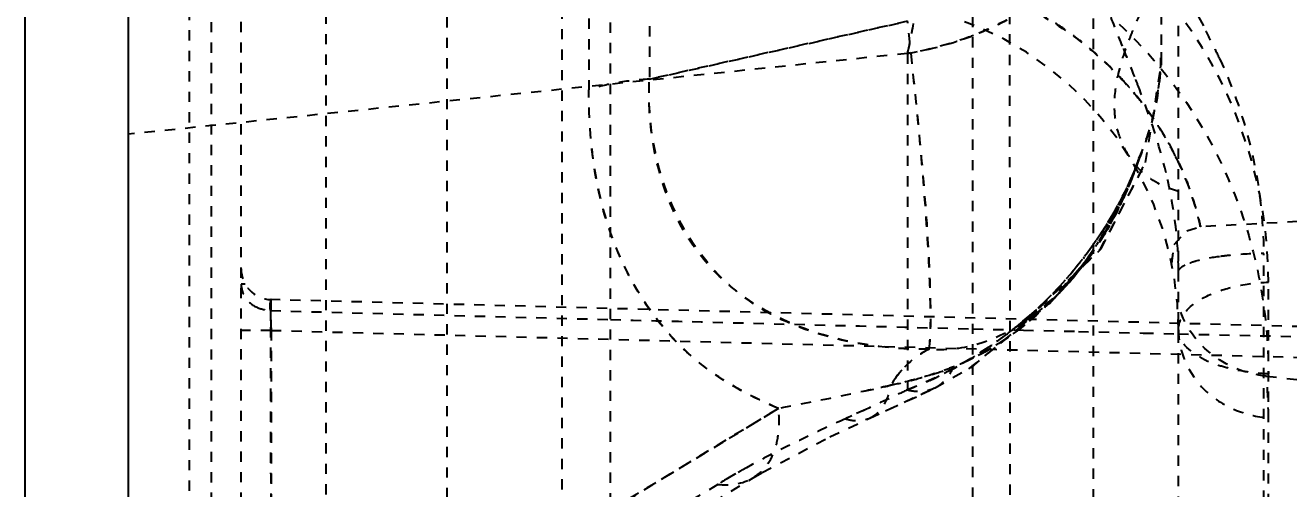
# Model space of a CAD drawing. Header units: millimetres. Extents: x 2748 to 3320, y 1427 to 1884.
# Drawn here: x 3198.16 to 3210.51, y 1701.99 to 1706.52 of the extents above; entities that cross this region are included whole.
import ezdxf

# ---------------------------------------------------------------- set-up
doc = ezdxf.new("R2010")
doc.units = ezdxf.units.MM
doc.linetypes.add('HIDDEN', pattern=[0.2, 0.1, -0.1])
doc.layers.add('21', color=7, linetype='Continuous')
doc.styles.get("Standard").update_dxf_attribs({"font": 'arial.ttf'})
doc.dimstyles.get("Standard").update_dxf_attribs({"dimtxt": 0.18, "dimasz": 0.18, "dimexe": 0.18, "dimexo": 0.0625, "dimgap": 0.09, "dimtad": 0, "dimtih": 1, "dimtoh": 1, "dimzin": 0, "dimdsep": 46, "dimtxsty": 'Standard', "dimcen": 0.09, "dimadec": 0, "dimazin": 0, "dimtfac": 1, "dimtofl": 0, "dimtmove": 0, "dimatfit": 3, "dimfxl": 0, "dimtolj": 1, "dimtzin": 0, "dimarcsym": 0})

# ---------------------------------------------------------------- blocks, each defined once
blk = doc.blocks.new('*D73')
at = {"color": 4, "lineweight": -2, "transparency": 16777216}
for p, q in [((3198.159, 1671.534), (3198.159, 1846.419)), ((3206.159, 1846.419), (3218.266, 1846.419)), ((3268.164, 1846.419), (3243.652, 1846.419)), ((3276.164, 1820.676), (3276.164, 1846.419))]:
    blk.add_line(p, q, dxfattribs=at)
at = {"color": 4, "transparency": 16777216}
for points in [[(3206.159, 1847.752), (3206.159, 1845.085), (3198.159, 1846.419)], [(3268.164, 1847.752), (3268.164, 1845.085), (3276.164, 1846.419)]]:
    blk.add_solid(points, dxfattribs=at)
at = {"layer": 'Defpoints', "color": 0, "transparency": 16777216}
for p in [(3276.164, 1846.419), (3276.164, 1820.676), (3198.159, 1671.534)]:
    blk.add_point(p, dxfattribs=at)
at = {"color": 6, "transparency": 16777216, "insert": (3230.959, 1846.419), "char_height": 8, "attachment_point": 5}
blk.add_mtext('\\A1;78.01', dxfattribs=at)

msp = doc.modelspace()

# ---------------------------------------------------------------- linework, layer by layer
at = {"layer": '21', "color": 8, "linetype": 'HIDDEN'}
for p, q in [((3203.394, 1774.883), (3203.407, 1698.918)), ((3203.881, 1699.048), (3203.881, 1774.383)), ((3200.269, 1586.253), (3200.269, 1773.081)), ((3202.279, 1759.399), (3202.279, 1586.253)), ((3201.099, 1758.635), (3201.099, 1621.184)), ((3208.604, 1676.887), (3208.604, 1757.231)), ((3209.434, 1618.215), (3209.434, 1756.243)), ((3209.264, 1733.429), (3209.264, 1706.117)), ((3207.424, 1623.903), (3207.424, 1721.749)), ((3199.975, 1720.952), (3199.975, 1693.162)), ((3207.773, 1720.832), (3207.801, 1680.042)), ((3204.261, 1713.112), (3204.261, 1705.993)), ((3199.764, 1697.971), (3199.764, 1713.011)), ((3203.669, 1712.985), (3203.669, 1705.888)), ((3206.785, 1706.56), (3204.261, 1705.993)), ((3204.261, 1705.993), (3206.785, 1706.56)), ((3206.785, 1706.245), (3199.164, 1705.455)), ((3206.785, 1706.245), (3206.785, 1702.957)), ((3217.989, 1704.988), (3209.649, 1704.551)), ((3210.268, 1694.872), (3210.268, 1704.291)), ((3208.509, 1704.196), (3208.459, 1704.13)), ((3200.309, 1703.99), (3200.269, 1703.99)), ((3210.314, 1700.64), (3210.314, 1704.01)), ((3214.045, 1703.486), (3200.562, 1703.839)), ((3208.207, 1703.849), (3207.877, 1703.588)), ((3200.556, 1703.731), (3203.881, 1703.644)), ((3200.556, 1703.731), (3200.556, 1703.57)), ((3207.937, 1703.627), (3207.877, 1703.588)), ((3207.92, 1703.616), (3207.915, 1703.612)), ((3200.562, 1703.538), (3200.269, 1703.538)), ((3200.556, 1703.57), (3200.556, 1702.945)), ((3200.562, 1703.538), (3200.562, 1694.099)), ((3200.562, 1703.538), (3214.045, 1703.185)), ((3207.424, 1703.553), (3207.918, 1703.541)), ((3207.918, 1703.541), (3208.456, 1703.528)), ((3208.456, 1703.528), (3209.09, 1703.512)), ((3209.09, 1703.512), (3209.434, 1703.504)), ((3209.434, 1703.504), (3210.922, 1703.47)), ((3206.026, 1702.498), (3207.054, 1702.978)), ((3207.054, 1702.978), (3207.054, 1702.978)), ((3210.294, 1703.09), (3216.99, 1702.365)), ((3205.04, 1702.483), (3205.522, 1702.775)), ((3206.378, 1702.766), (3206.177, 1702.674)), ((3206.417, 1702.681), (3206.417, 1702.681)), ((3199.764, 1698.744), (3205.275, 1702.096)), ((3204.93, 1702.033), (3199.764, 1698.891))]:
    msp.add_line(p, q, dxfattribs=at)
at = {"layer": '21', "color": 7, "linetype": 'Continuous'}
msp.add_line((3199.164, 1711.377), (3199.164, 1688.401), dxfattribs=at)
at = {"layer": '21', "color": 8, "linetype": 'HIDDEN'}
for points in [[(3207.937, 1703.627), (3208.678, 1704.336), (3209.113, 1705.179), (3209.264, 1706.117)], [(3207.92, 1703.615), (3208.666, 1704.321), (3209.11, 1705.17)], [(3209.368, 1704.196), (3209.392, 1704.378), (3209.516, 1704.512), (3209.649, 1704.551)], [(3207.054, 1702.978), (3207.413, 1703.18), (3208.22, 1703.85), (3208.509, 1704.196)], [(3207.385, 1703.162), (3208.174, 1703.801), (3208.493, 1704.174)], [(3208.471, 1704.146), (3208.195, 1703.837), (3207.915, 1703.612)], [(3206.417, 1702.681), (3206.915, 1702.91), (3207.053, 1702.977)], [(3205.276, 1702.096), (3205.365, 1702.149), (3206.026, 1702.498)]]:
    msp.add_lwpolyline(points, dxfattribs=at)
for centre, radius, start, end in [((3206.218, 1703.545), 3.216, 0, 71), ((3206.32, 1709.258), 3.045, 292.5401, 298.2912), ((3205.911, 1704.004), 4.403, 0.0707, 36.0063), ((3206.284, 1709.344), 3.138, 289.58, 292.5547), ((3203.073, 1703.021), 7.471, 26.6739, 27.6198), ((3206.268, 1709.386), 3.183, 279.337, 289.5801), ((3204.469, 1703.719), 5.91, 24.7667, 26.6992), ((3206.65, 1706.257), 2.614, 352.2078, 359.9921), ((3206.404, 1703.707), 3.372, 40.8168, 41.695), ((3197.044, 1701.332), 12.847, 20.8215, 21.3836), ((3206.437, 1703.736), 3.328, 30.6493, 40.8177), ((3206.605, 1706.267), 2.659, 336.7595, 352.1352), ((3206.597, 1703.83), 3.142, 26.7295, 30.6732), ((3205.213, 1706.509), 4.047, 339.754, 341.3938), ((3205.388, 1706.498), 3.879, 339.0584, 340.7179), ((3205.795, 1706.429), 3.472, 337.8136, 339.5733), ((3206.744, 1703.904), 2.978, 24.7159, 26.7186), ((3205.936, 1706.13), 3.229, 324.0737, 328.9079), ((3205.593, 1706.366), 3.635, 323.3367, 326.7787), ((3205.407, 1706.63), 3.91, 320.7421, 322.3015), ((3200.57, 1704.14), 0.301, 180, 268.5), ((3205.353, 1706.675), 3.98, 310.0195, 320.728), ((3206.548, 1705.623), 2.433, 313.1357, 314.9436), ((3205.329, 1706.701), 4.016, 306.8962, 310.0495), ((3205.312, 1706.722), 4.043, 294.7334, 306.8871), ((3207.458, 1702.508), 0.971, 138.7407, 149.3982), ((3205.823, 1706.898), 3.976, 284.7221, 287.7938), ((3205.981, 1706.407), 3.461, 287.7975, 291.261), ((3202.387, 1721.295), 18.777, 282.206, 283.0347), ((3205.632, 1707.628), 4.73, 282.0846, 284.7176), ((3205.357, 1706.623), 3.933, 291.2744, 294.7333), ((3206.148, 1702.683), 4.166, 359.9966, 5.6124)]:
    msp.add_arc(centre, radius, start, end, dxfattribs=at)
for points, knots in [([(3206.785, 1706.245), (3206.82, 1706.386), (3206.876, 1706.721), (3206.957, 1707.556), (3206.985, 1708.848), (3206.937, 1710.558), (3206.846, 1711.765), (3206.785, 1712.375)], [0, 0, 0, 0, 0.071132, 0.165195, 0.409546, 0.700948, 1, 1, 1, 1]), ([(3209.264, 1708.995), (3209.264, 1708.681), (3209.142, 1708.022), (3208.603, 1707.151), (3207.775, 1706.517), (3207.114, 1706.299), (3206.785, 1706.245)], [0, 0, 0, 0, 0.235055, 0.489309, 0.750005, 1, 1, 1, 1]), ([(3207.501, 1707.366), (3207.936, 1707.205), (3208.752, 1706.725), (3209.66, 1705.665), (3210.197, 1704.42), (3210.314, 1703.54), (3210.314, 1703.113)], [0, 0, 0, 0, 0.257639, 0.513566, 0.762816, 1, 1, 1, 1]), ([(3207.348, 1706.959), (3207.555, 1706.886), (3207.957, 1706.715), (3208.497, 1706.371), (3208.87, 1706.018), (3209.112, 1705.722), (3209.258, 1705.509), (3209.375, 1705.306), (3209.466, 1705.12), (3209.532, 1704.955), (3209.579, 1704.816), (3209.607, 1704.718), (3209.625, 1704.654), (3209.634, 1704.618), (3209.641, 1704.591), (3209.644, 1704.568), (3209.649, 1704.56), (3209.648, 1704.551), (3209.649, 1704.551)], [0, 0, 0, 0, 0.18968, 0.374484, 0.54887, 0.629376, 0.703839, 0.771376, 0.830935, 0.881904, 0.9241, 0.957193, 0.970232, 0.980919, 0.989249, 0.995212, 0.9988, 1, 1, 1, 1]), ([(3208.316, 1706.485), (3208.249, 1706.532), (3207.97, 1706.708), (3207.667, 1706.845), (3207.433, 1706.929)], [0, 0, 0, 0, 0.246428, 1, 1, 1, 1]), ([(3208.953, 1706.376), (3208.967, 1706.414), (3209.028, 1706.565), (3209.095, 1706.713), (3209.144, 1706.826)], [0, 0, 0, 0, 0.245314, 1, 1, 1, 1]), ([(3206.785, 1706.245), (3206.793, 1706.277), (3206.826, 1706.423), (3206.85, 1706.572), (3206.866, 1706.689)], [0, 0, 0, 0, 0.217263, 1, 1, 1, 1]), ([(3206.997, 1703.353), (3207.014, 1703.503), (3207.014, 1703.895), (3206.98, 1704.597), (3206.899, 1705.515), (3206.826, 1706.194), (3206.785, 1706.56)], [0, 0, 0, 0, 0.140617, 0.363774, 0.656092, 1, 1, 1, 1]), ([(3206.997, 1703.353), (3207.014, 1703.503), (3207.011, 1703.894), (3206.976, 1704.596), (3206.898, 1705.515), (3206.826, 1706.193), (3206.785, 1706.56)], [0, 0, 0, 0, 0.14047, 0.363528, 0.655968, 1, 1, 1, 1]), ([(3208.921, 1705.95), (3208.878, 1705.999), (3208.693, 1706.195), (3208.485, 1706.37), (3208.316, 1706.485)], [0, 0, 0, 0, 0.240549, 1, 1, 1, 1]), ([(3208.954, 1705.235), (3208.913, 1705.303), (3208.838, 1705.456), (3208.795, 1705.731), (3208.837, 1706.047), (3208.909, 1706.263), (3208.953, 1706.376)], [0, 0, 0, 0, 0.200694, 0.426566, 0.691823, 1, 1, 1, 1]), ([(3209.264, 1706.257), (3209.264, 1705.991), (3209.208, 1705.633), (3209.084, 1705.3), (3209.049, 1705.217)], [0, 0, 0, 0, 0.748126, 1, 1, 1, 1]), ([(3209.836, 1706.195), (3209.973, 1705.897), (3210.192, 1705.274), (3210.262, 1704.618), (3210.268, 1704.291)], [0, 0, 0, 0, 0.501362, 1, 1, 1, 1]), ([(3204.261, 1705.994), (3204.153, 1705.988), (3203.953, 1705.965), (3203.756, 1705.92), (3203.669, 1705.889)], [0, 0, 0, 0, 0.538584, 1, 1, 1, 1]), ([(3204.261, 1705.994), (3204.153, 1705.988), (3203.953, 1705.965), (3203.756, 1705.92), (3203.669, 1705.889)], [0, 0, 0, 0, 0.538584, 1, 1, 1, 1]), ([(3206.997, 1703.353), (3206.668, 1703.352), (3206.012, 1703.422), (3205.063, 1703.845), (3204.379, 1704.769), (3204.242, 1705.569), (3204.261, 1705.993)], [0, 0, 0, 0, 0.229203, 0.456323, 0.70354, 1, 1, 1, 1]), ([(3206.997, 1703.353), (3206.669, 1703.354), (3206.011, 1703.423), (3205.241, 1703.778), (3204.742, 1704.255), (3204.452, 1704.746), (3204.279, 1705.339), (3204.25, 1705.77), (3204.261, 1705.993)], [0, 0, 0, 0, 0.227615, 0.45401, 0.573789, 0.702708, 0.844988, 1, 1, 1, 1]), ([(3205.523, 1702.775), (3205.273, 1702.879), (3204.767, 1703.146), (3204.146, 1703.822), (3203.74, 1704.772), (3203.668, 1705.502), (3203.669, 1705.888)], [0, 0, 0, 0, 0.21038, 0.437942, 0.699184, 1, 1, 1, 1]), ([(3205.523, 1702.775), (3205.274, 1702.882), (3204.903, 1703.076), (3204.479, 1703.454), (3204.198, 1703.815), (3203.965, 1704.247), (3203.72, 1704.932), (3203.668, 1705.501), (3203.669, 1705.888)], [0, 0, 0, 0, 0.210009, 0.320524, 0.437834, 0.5638, 0.699416, 1, 1, 1, 1]), ([(3209.049, 1705.217), (3208.853, 1704.695), (3208.225, 1703.754), (3207.28, 1703.151), (3206.785, 1702.957)], [0, 0, 0, 0, 0.5122, 1, 1, 1, 1]), ([(3209.049, 1705.217), (3208.99, 1705.043), (3208.738, 1704.436), (3208.316, 1703.878), (3207.92, 1703.616)], [0, 0, 0, 0, 0.28002, 1, 1, 1, 1]), ([(3209.049, 1705.217), (3209.015, 1705.122), (3208.869, 1704.755), (3208.669, 1704.408), (3208.493, 1704.174)], [0, 0, 0, 0, 0.256834, 1, 1, 1, 1]), ([(3209.434, 1704.898), (3209.382, 1704.911), (3209.194, 1704.976), (3209.031, 1705.112), (3208.955, 1705.235)], [0, 0, 0, 0, 0.2706, 1, 1, 1, 1]), ([(3209.01, 1705.112), (3208.985, 1705.046), (3208.879, 1704.791), (3208.747, 1704.547), (3208.634, 1704.375)], [0, 0, 0, 0, 0.254531, 1, 1, 1, 1]), ([(3209.01, 1705.108), (3208.989, 1705.051), (3208.901, 1704.828), (3208.793, 1704.614), (3208.702, 1704.462)], [0, 0, 0, 0, 0.256872, 1, 1, 1, 1]), ([(3209.649, 1704.551), (3209.65, 1704.551), (3209.647, 1704.556), (3209.648, 1704.562), (3209.644, 1704.575), (3209.639, 1704.6), (3209.627, 1704.645), (3209.609, 1704.712), (3209.584, 1704.799), (3209.535, 1704.948), (3209.487, 1705.066), (3209.449, 1705.149)], [0, 0, 0, 0, 0.003973, 0.015889, 0.035727, 0.063468, 0.142597, 0.25318, 0.395116, 0.567622, 1, 1, 1, 1]), ([(3208.551, 1704.235), (3208.529, 1704.204), (3208.441, 1704.088), (3208.344, 1703.977), (3208.267, 1703.9)], [0, 0, 0, 0, 0.257522, 1, 1, 1, 1]), ([(3209.544, 1704.197), (3209.563, 1704.205), (3209.661, 1704.236), (3209.763, 1704.253), (3209.844, 1704.264)], [0, 0, 0, 0, 0.202374, 1, 1, 1, 1]), ([(3209.844, 1704.264), (3209.877, 1704.268), (3210.018, 1704.284), (3210.159, 1704.291), (3210.268, 1704.293)], [0, 0, 0, 0, 0.233836, 1, 1, 1, 1]), ([(3208.459, 1704.13), (3208.373, 1704.02), (3208.03, 1703.63), (3207.588, 1703.322), (3207.236, 1703.182)], [0, 0, 0, 0, 0.270368, 1, 1, 1, 1]), ([(3208.471, 1704.146), (3208.431, 1704.093), (3208.267, 1703.893), (3208.081, 1703.711), (3207.932, 1703.591)], [0, 0, 0, 0, 0.258852, 1, 1, 1, 1]), ([(3209.434, 1704.11), (3209.434, 1704.127), (3209.471, 1704.169), (3209.515, 1704.186), (3209.544, 1704.197)], [0, 0, 0, 0, 0.365957, 1, 1, 1, 1]), ([(3200.269, 1703.99), (3200.269, 1703.947), (3200.297, 1703.857), (3200.366, 1703.793), (3200.407, 1703.772)], [0, 0, 0, 0, 0.483511, 1, 1, 1, 1]), ([(3209.434, 1703.545), (3209.434, 1703.61), (3209.507, 1703.757), (3209.718, 1703.889), (3209.996, 1703.98), (3210.203, 1704.005), (3210.314, 1704.01)], [0, 0, 0, 0, 0.182792, 0.418191, 0.686468, 1, 1, 1, 1]), ([(3200.556, 1703.731), (3200.555, 1703.747), (3200.551, 1703.772), (3200.554, 1703.809), (3200.562, 1703.829), (3200.562, 1703.839)], [0, 0, 0, 0, 0.438241, 0.70473, 1, 1, 1, 1]), ([(3200.562, 1703.839), (3200.56, 1703.839), (3200.561, 1703.827), (3200.558, 1703.815), (3200.559, 1703.785), (3200.559, 1703.749), (3200.559, 1703.703), (3200.56, 1703.633), (3200.561, 1703.577), (3200.562, 1703.538)], [0, 0, 0, 0, 0.019749, 0.076492, 0.168613, 0.292931, 0.444468, 0.617936, 1, 1, 1, 1]), ([(3208.212, 1703.847), (3208.19, 1703.826), (3208.103, 1703.748), (3208.009, 1703.676), (3207.937, 1703.627)], [0, 0, 0, 0, 0.257137, 1, 1, 1, 1]), ([(3210.294, 1703.09), (3210.097, 1703.112), (3209.714, 1703.262), (3209.48, 1703.608), (3209.434, 1703.791)], [0, 0, 0, 0, 0.512622, 1, 1, 1, 1]), ([(3207.915, 1703.612), (3207.773, 1703.519), (3207.478, 1703.375), (3207.149, 1703.34), (3206.997, 1703.353)], [0, 0, 0, 0, 0.526497, 1, 1, 1, 1]), ([(3207.932, 1703.591), (3207.877, 1703.547), (3207.661, 1703.385), (3207.421, 1703.254), (3207.236, 1703.182)], [0, 0, 0, 0, 0.261669, 1, 1, 1, 1]), ([(3210.314, 1703.113), (3210.203, 1703.117), (3210.038, 1703.137), (3209.828, 1703.192), (3209.617, 1703.272), (3209.434, 1703.416), (3209.434, 1703.545)], [0, 0, 0, 0, 0.323317, 0.480526, 0.62393, 1, 1, 1, 1]), ([(3209.434, 1703.545), (3209.434, 1703.332), (3209.589, 1702.988), (3209.972, 1702.75), (3210.2, 1702.691), (3210.314, 1702.683)], [0, 0, 0, 0, 0.479763, 0.743842, 1, 1, 1, 1]), ([(3206.997, 1703.353), (3206.96, 1703.337), (3206.81, 1703.251), (3206.69, 1703.116), (3206.622, 1703.002)], [0, 0, 0, 0, 0.232578, 1, 1, 1, 1]), ([(3206.997, 1703.353), (3206.972, 1703.342), (3206.872, 1703.289), (3206.785, 1703.213), (3206.728, 1703.148)], [0, 0, 0, 0, 0.239415, 1, 1, 1, 1]), ([(3207.236, 1703.182), (3207.184, 1703.162), (3206.984, 1703.09), (3206.777, 1703.035), (3206.622, 1703.002)], [0, 0, 0, 0, 0.257583, 1, 1, 1, 1]), ([(3207.054, 1702.978), (3207.074, 1702.988), (3207.153, 1703.037), (3207.208, 1703.118), (3207.236, 1703.182)], [0, 0, 0, 0, 0.241036, 1, 1, 1, 1]), ([(3206.622, 1703.002), (3206.525, 1702.979), (3206.159, 1702.898), (3205.792, 1702.827), (3205.522, 1702.775)], [0, 0, 0, 0, 0.267318, 1, 1, 1, 1]), ([(3206.417, 1702.681), (3206.472, 1702.705), (3206.571, 1702.804), (3206.61, 1702.932), (3206.622, 1703.002)], [0, 0, 0, 0, 0.458526, 1, 1, 1, 1]), ([(3206.785, 1702.957), (3206.808, 1702.951), (3206.898, 1702.935), (3206.994, 1702.948), (3207.054, 1702.978)], [0, 0, 0, 0, 0.267031, 1, 1, 1, 1]), ([(3206.785, 1702.957), (3206.808, 1702.951), (3206.897, 1702.935), (3206.993, 1702.948), (3207.053, 1702.977)], [0, 0, 0, 0, 0.265044, 1, 1, 1, 1]), ([(3200.556, 1702.945), (3200.557, 1702.779), (3200.558, 1702.031), (3200.56, 1701.284), (3200.562, 1700.703)], [0, 0, 0, 0, 0.222553, 1, 1, 1, 1]), ([(3206.785, 1702.957), (3206.735, 1702.933), (3206.534, 1702.836), (3206.331, 1702.744), (3206.177, 1702.674)], [0, 0, 0, 0, 0.245746, 1, 1, 1, 1]), ([(3205.275, 1702.098), (3205.324, 1702.127), (3205.416, 1702.208), (3205.498, 1702.377), (3205.535, 1702.572), (3205.531, 1702.708), (3205.522, 1702.775)], [0, 0, 0, 0, 0.225722, 0.468146, 0.730179, 1, 1, 1, 1]), ([(3206.177, 1702.674), (3206.066, 1702.624), (3205.642, 1702.427), (3205.225, 1702.212), (3204.93, 1702.033)], [0, 0, 0, 0, 0.262052, 1, 1, 1, 1]), ([(3206.177, 1702.674), (3206.198, 1702.668), (3206.277, 1702.65), (3206.363, 1702.657), (3206.416, 1702.681)], [0, 0, 0, 0, 0.270424, 1, 1, 1, 1]), ([(3206.177, 1702.674), (3206.198, 1702.668), (3206.276, 1702.65), (3206.362, 1702.657), (3206.416, 1702.681)], [0, 0, 0, 0, 0.266248, 1, 1, 1, 1]), ([(3205.215, 1702.198), (3205.19, 1702.184), (3205.095, 1702.131), (3205, 1702.076), (3204.93, 1702.033)], [0, 0, 0, 0, 0.254708, 1, 1, 1, 1])]:
    msp.add_open_spline(points, degree=3, knots=knots, dxfattribs=at)
for points in [[(3209.436, 1706.951), (3209.523, 1706.796), (3209.611, 1706.642), (3209.693, 1706.484)], [(3208.887, 1706.317), (3208.841, 1706.431), (3208.795, 1706.546), (3208.751, 1706.661)], [(3209.007, 1706.016), (3208.967, 1706.116), (3208.927, 1706.217), (3208.887, 1706.317)], [(3209.313, 1705.077), (3209.246, 1705.356), (3209.154, 1705.63), (3209.052, 1705.898)], [(3209.01, 1705.118), (3208.882, 1704.804), (3208.708, 1704.507), (3208.501, 1704.239)], [(3209.411, 1704.519), (3209.391, 1704.707), (3209.357, 1704.893), (3209.313, 1705.077)], [(3209.434, 1704.11), (3209.434, 1704.246), (3209.426, 1704.383), (3209.411, 1704.519)], [(3200.407, 1703.772), (3200.452, 1703.748), (3200.505, 1703.738), (3200.556, 1703.731)], [(3203.881, 1703.644), (3205.062, 1703.614), (3206.243, 1703.583), (3207.424, 1703.553)], [(3205.522, 1702.775), (3203.669, 1701.652), (3201.816, 1700.529), (3199.963, 1699.405)], [(3199.763, 1699.283), (3201.522, 1700.35), (3203.281, 1701.417), (3205.04, 1702.483)], [(3204.93, 1702.033), (3205.046, 1702.017), (3205.174, 1702.038), (3205.274, 1702.097)], [(3204.93, 1702.033), (3205.046, 1702.017), (3205.174, 1702.038), (3205.274, 1702.097)]]:
    msp.add_open_spline(points, degree=3, dxfattribs=at)

# ---------------------------------------------------------------- dimensions: what is measured, and where the dimension line sits
dim = msp.add_linear_dim(base=(3276.163623827, 1846.41879723), p1=(3198.158623827, 1671.533900922), p2=(3276.163623827, 1820.675749613), dimstyle='Standard', override={"dimtxt": 8, "dimasz": 8, "dimexe": 0, "dimexo": 0, "dimgap": 0, "dimtih": 0, "dimtoh": 0, "dimzin": 0, "dimcen": 0, "dimclrd": 4, "dimclre": 4, "dimclrt": 6, "dimadec": 2, "dimtp": 0, "dimtm": 0, "dimtzin": 0})
dim.commit()
dim.dimension.update_dxf_attribs({"geometry": '*D73', "text_midpoint": (3230.958654944, 1846.41879723), "dimtype": 160})

doc.saveas('drawing.dxf')
